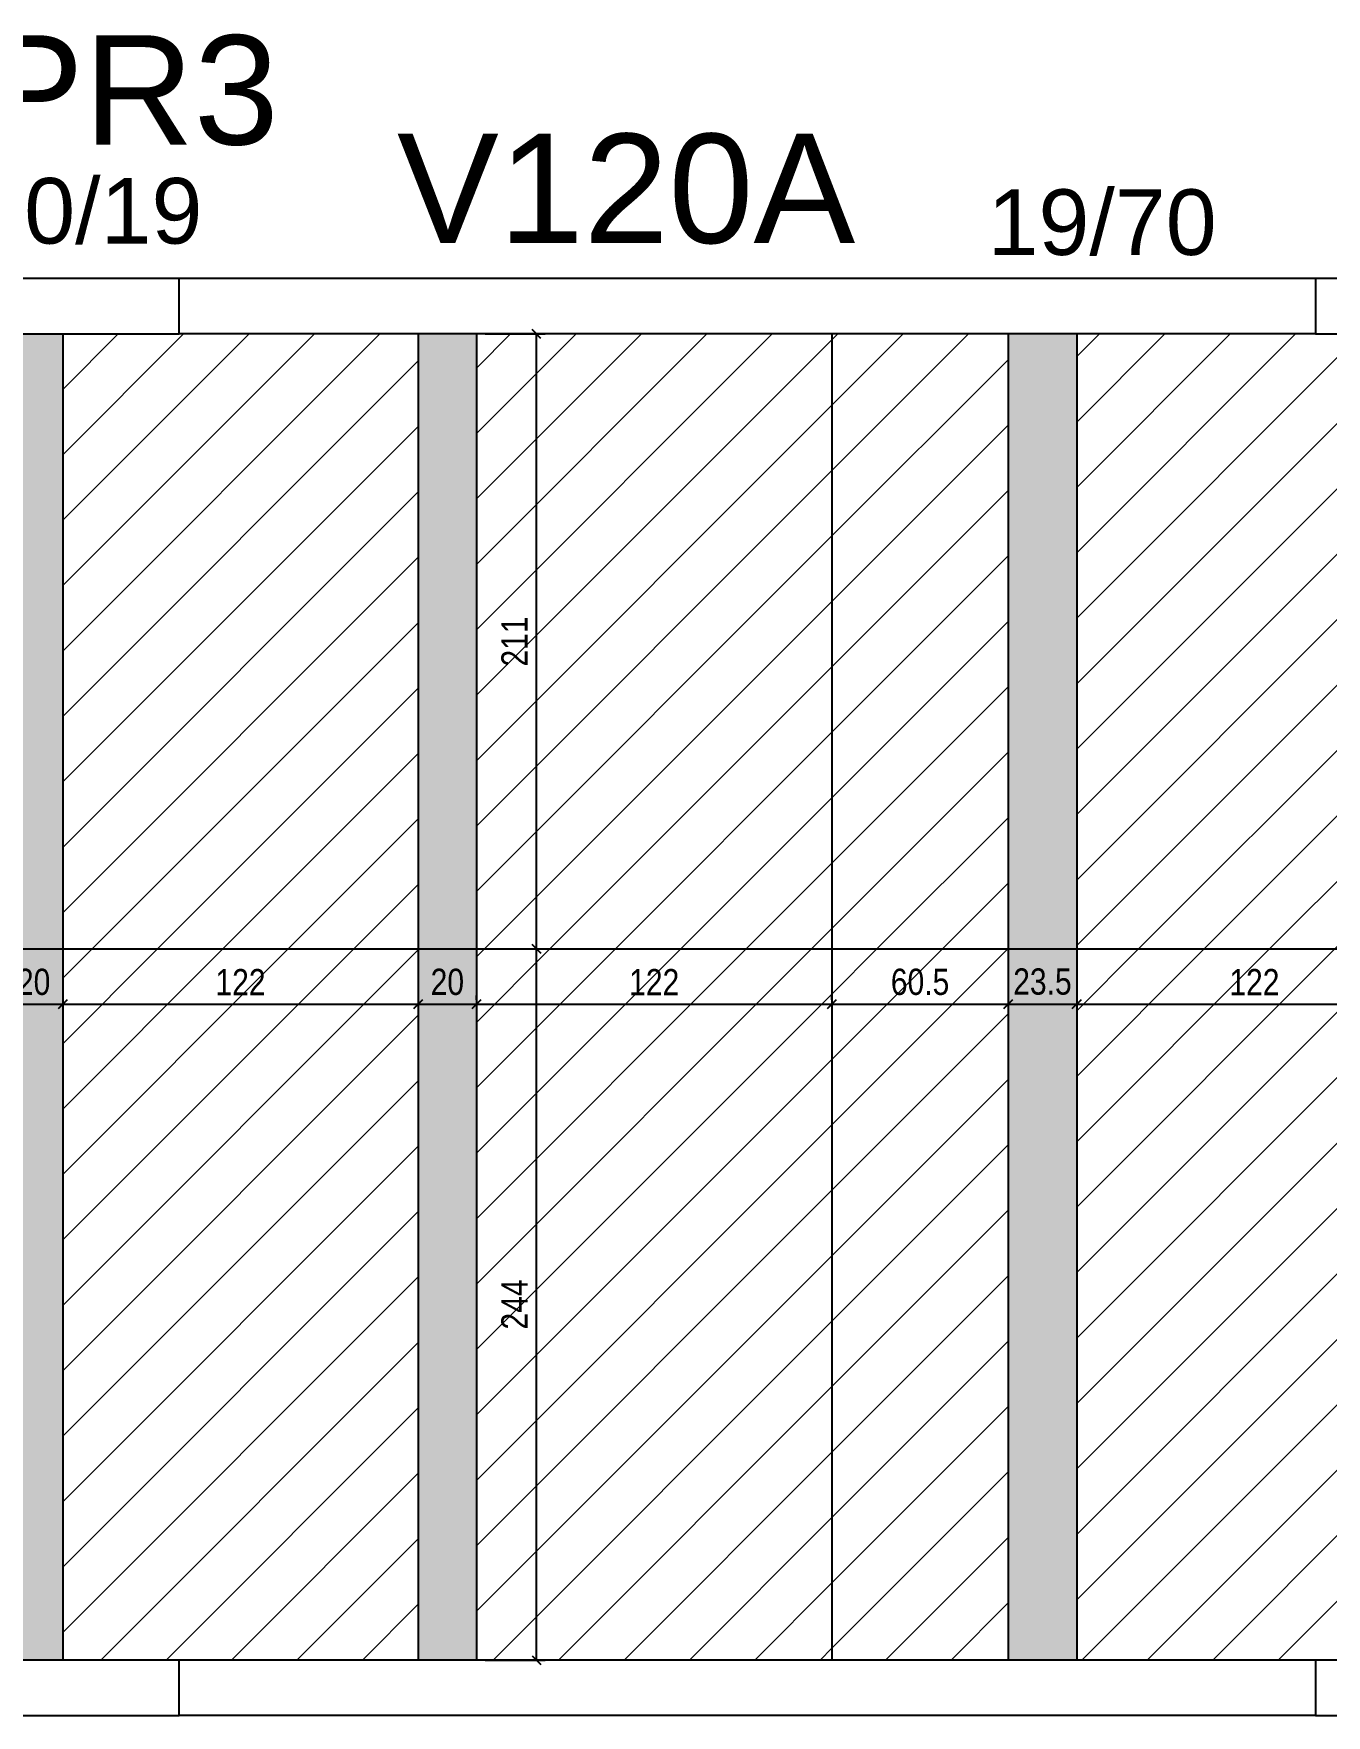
# Model space of a CAD drawing. Extents: x 1137 to 6709, y 1202 to 4823.
# Drawn here: x 3565 to 4008, y 2471 to 3048 of the extents above; entities that cross this region are included whole.
import ezdxf

# ---------------------------------------------------------------- set-up
doc = ezdxf.new("R2010")
doc.units = 0
for name, color, linetype in [('216', 7, 'Continuous'), ('220', 4, 'Continuous'), ('Painéis', 200, 'Continuous'), ('Pilares', 5, 'Continuous'), ('VIGA', 3, 'Continuous')]:
    doc.layers.add(name, color=color, linetype=linetype)
doc.layers.add('Hachura', color=251, linetype='Continuous', lineweight=9)
doc.layers.add('REAPROVEITAMENTO', color=251, linetype='Continuous', lineweight=9)
doc.styles.add('COTA TECNICA-50', font='techl___.ttf', dxfattribs={"height": 9})
doc.styles.get("Standard").update_dxf_attribs({"font": 'arial.ttf'})
doc.dimstyles.new('COTA PAINEL-50', dxfattribs={"dimtxt": 9, "dimasz": 3, "dimexe": 3, "dimexo": 3, "dimgap": 3, "dimtad": 1, "dimdec": 1, "dimzin": 12, "dimdsep": 46, "dimtxsty": 'COTA TECNICA-50', "dimblk1": 'OBLIQUE', "dimblk2": 'OBLIQUE', "dimsah": 1, "dimcen": 0.9, "dimclrd": 4, "dimclre": 4, "dimclrt": 240, "dimadec": 1, "dimazin": 3, "dimtfac": 1, "dimtdec": 1, "dimtmove": 0, "dimatfit": 3, "dimfxl": 1, "dimtolj": 1, "dimtzin": 12, "dimarcsym": 0})
pattern_1 = [(45, (3784.961, 2889.085), (-11.2253, 11.2253), [])]

# ---------------------------------------------------------------- blocks, each defined once
blk = doc.blocks.new('_Oblique')
at = {"color": 0, "linetype": 'ByBlock', "lineweight": -2}
blk.add_line((-0.5, -0.5), (0.5, 0.5), dxfattribs=at)
blk = doc.blocks.new('*D16')
at = {"color": 4, "lineweight": -2, "transparency": 16777216}
blk.add_line((3554.69, 2714.83), (3574.69, 2714.83), dxfattribs=at)
at = {"layer": 'Defpoints', "color": 0, "transparency": 16777216}
for p in [(3554.69, 2714.83), (3574.69, 2714.83), (3574.69, 2714.83)]:
    blk.add_point(p, dxfattribs=at)
at = {"color": 4, "lineweight": -2, "transparency": 16777216, "xscale": 3, "yscale": 3, "zscale": 3, "rotation": 180}
blk.add_blockref('_Oblique', (3554.69, 2714.83), dxfattribs=at)
at = {"color": 4, "lineweight": -2, "transparency": 16777216, "xscale": 3, "yscale": 3, "zscale": 3}
blk.add_blockref('_Oblique', (3574.69, 2714.83), dxfattribs=at)
at = {"color": 240, "transparency": 16777216, "insert": (3564.69, 2722.42), "char_height": 9, "attachment_point": 5, "style": 'COTA TECNICA-50'}
blk.add_mtext('\\A1;20', dxfattribs=at)
blk = doc.blocks.new('*D17')
at = {"color": 4, "lineweight": -2, "transparency": 16777216}
blk.add_line((3574.69, 2714.83), (3696.69, 2714.83), dxfattribs=at)
at = {"layer": 'Defpoints', "color": 0, "transparency": 16777216}
for p in [(3574.69, 2714.83), (3696.69, 2714.83), (3696.69, 2714.83)]:
    blk.add_point(p, dxfattribs=at)
at = {"color": 4, "lineweight": -2, "transparency": 16777216, "xscale": 3, "yscale": 3, "zscale": 3, "rotation": 180}
blk.add_blockref('_Oblique', (3574.69, 2714.83), dxfattribs=at)
at = {"color": 4, "lineweight": -2, "transparency": 16777216, "xscale": 3, "yscale": 3, "zscale": 3}
blk.add_blockref('_Oblique', (3696.69, 2714.83), dxfattribs=at)
at = {"color": 240, "transparency": 16777216, "insert": (3635.69, 2722.38), "char_height": 9, "attachment_point": 5, "style": 'COTA TECNICA-50'}
blk.add_mtext('\\A1;122', dxfattribs=at)
blk = doc.blocks.new('*D18')
at = {"color": 4, "lineweight": -2, "transparency": 16777216}
for p, q in [((3696.69, 2714.83), (3716.69, 2714.83)), ((3716.69, 2716.33), (3716.69, 2717.83))]:
    blk.add_line(p, q, dxfattribs=at)
at = {"layer": 'Defpoints', "color": 0, "transparency": 16777216}
for p in [(3696.69, 2714.83), (3716.69, 2714.83), (3716.69, 2713.33)]:
    blk.add_point(p, dxfattribs=at)
at = {"color": 4, "lineweight": -2, "transparency": 16777216, "xscale": 3, "yscale": 3, "zscale": 3, "rotation": 180}
blk.add_blockref('_Oblique', (3696.69, 2714.83), dxfattribs=at)
at = {"color": 4, "lineweight": -2, "transparency": 16777216, "xscale": 3, "yscale": 3, "zscale": 3}
blk.add_blockref('_Oblique', (3716.69, 2714.83), dxfattribs=at)
at = {"color": 240, "transparency": 16777216, "insert": (3706.69, 2722.42), "char_height": 9, "attachment_point": 5, "style": 'COTA TECNICA-50'}
blk.add_mtext('\\A1;20', dxfattribs=at)
blk = doc.blocks.new('*D19')
at = {"color": 4, "lineweight": -2, "transparency": 16777216}
for p, q in [((3716.69, 2716.33), (3716.69, 2717.83)), ((3716.69, 2714.83), (3838.69, 2714.83)), ((3838.69, 2716.33), (3838.69, 2717.83))]:
    blk.add_line(p, q, dxfattribs=at)
at = {"layer": 'Defpoints', "color": 0, "transparency": 16777216}
for p in [(3716.69, 2713.33), (3838.69, 2714.83), (3838.69, 2713.33)]:
    blk.add_point(p, dxfattribs=at)
at = {"color": 4, "lineweight": -2, "transparency": 16777216, "xscale": 3, "yscale": 3, "zscale": 3, "rotation": 180}
blk.add_blockref('_Oblique', (3716.69, 2714.83), dxfattribs=at)
at = {"color": 4, "lineweight": -2, "transparency": 16777216, "xscale": 3, "yscale": 3, "zscale": 3}
blk.add_blockref('_Oblique', (3838.69, 2714.83), dxfattribs=at)
at = {"color": 240, "transparency": 16777216, "insert": (3777.69, 2722.38), "char_height": 9, "attachment_point": 5, "style": 'COTA TECNICA-50'}
blk.add_mtext('\\A1;122', dxfattribs=at)
blk = doc.blocks.new('*D20')
at = {"color": 4, "lineweight": -2, "transparency": 16777216}
for p, q in [((3838.69, 2716.33), (3838.69, 2717.83)), ((3838.69, 2714.83), (3899.19, 2714.83))]:
    blk.add_line(p, q, dxfattribs=at)
at = {"layer": 'Defpoints', "color": 0, "transparency": 16777216}
for p in [(3838.69, 2713.33), (3899.19, 2714.83), (3899.19, 2714.83)]:
    blk.add_point(p, dxfattribs=at)
at = {"color": 4, "lineweight": -2, "transparency": 16777216, "xscale": 3, "yscale": 3, "zscale": 3, "rotation": 180}
blk.add_blockref('_Oblique', (3838.69, 2714.83), dxfattribs=at)
at = {"color": 4, "lineweight": -2, "transparency": 16777216, "xscale": 3, "yscale": 3, "zscale": 3}
blk.add_blockref('_Oblique', (3899.19, 2714.83), dxfattribs=at)
at = {"color": 240, "transparency": 16777216, "insert": (3868.94, 2722.43), "char_height": 9, "attachment_point": 5, "style": 'COTA TECNICA-50'}
blk.add_mtext('\\A1;60.5', dxfattribs=at)
blk = doc.blocks.new('*D21')
at = {"color": 4, "lineweight": -2, "transparency": 16777216}
blk.add_line((3899.19, 2714.83), (3922.69, 2714.83), dxfattribs=at)
at = {"layer": 'Defpoints', "color": 0, "transparency": 16777216}
for p in [(3899.19, 2714.83), (3922.69, 2714.83), (3922.69, 2714.83)]:
    blk.add_point(p, dxfattribs=at)
at = {"color": 4, "lineweight": -2, "transparency": 16777216, "xscale": 3, "yscale": 3, "zscale": 3, "rotation": 180}
blk.add_blockref('_Oblique', (3899.19, 2714.83), dxfattribs=at)
at = {"color": 4, "lineweight": -2, "transparency": 16777216, "xscale": 3, "yscale": 3, "zscale": 3}
blk.add_blockref('_Oblique', (3922.69, 2714.83), dxfattribs=at)
at = {"color": 240, "transparency": 16777216, "insert": (3910.94, 2722.53), "char_height": 9, "attachment_point": 5, "style": 'COTA TECNICA-50'}
blk.add_mtext('\\A1;23.5', dxfattribs=at)
blk = doc.blocks.new('*D22')
at = {"color": 4, "lineweight": -2, "transparency": 16777216}
blk.add_line((3922.69, 2714.83), (4044.69, 2714.83), dxfattribs=at)
at = {"layer": 'Defpoints', "color": 0, "transparency": 16777216}
for p in [(3922.69, 2714.83), (4044.69, 2714.83), (4044.69, 2714.83)]:
    blk.add_point(p, dxfattribs=at)
at = {"color": 4, "lineweight": -2, "transparency": 16777216, "xscale": 3, "yscale": 3, "zscale": 3, "rotation": 180}
blk.add_blockref('_Oblique', (3922.69, 2714.83), dxfattribs=at)
at = {"color": 4, "lineweight": -2, "transparency": 16777216, "xscale": 3, "yscale": 3, "zscale": 3}
blk.add_blockref('_Oblique', (4044.69, 2714.83), dxfattribs=at)
at = {"color": 240, "transparency": 16777216, "insert": (3983.69, 2722.38), "char_height": 9, "attachment_point": 5, "style": 'COTA TECNICA-50'}
blk.add_mtext('\\A1;122', dxfattribs=at)
blk = doc.blocks.new('*D41')
at = {"color": 4, "lineweight": -2, "transparency": 16777216}
for p, q in [((3719.69, 2733.77), (3740.29, 2733.77)), ((3737.29, 2489.77), (3737.29, 2733.77)), ((3719.69, 2489.77), (3740.29, 2489.77))]:
    blk.add_line(p, q, dxfattribs=at)
at = {"layer": 'Defpoints', "color": 0, "transparency": 16777216}
for p in [(3716.69, 2733.77), (3737.29, 2733.77), (3716.69, 2489.77)]:
    blk.add_point(p, dxfattribs=at)
at = {"color": 4, "lineweight": -2, "transparency": 16777216, "xscale": 3, "yscale": 3, "zscale": 3}
for p, rotation in [((3737.29, 2733.77), 90), ((3737.29, 2489.77), 270)]:
    blk.add_blockref('_Oblique', p, dxfattribs=dict(at, rotation=rotation))
at = {"color": 240, "transparency": 16777216, "insert": (3729.72, 2611.77), "char_height": 9, "attachment_point": 5, "rotation": 90, "style": 'COTA TECNICA-50'}
blk.add_mtext('\\A1;244', dxfattribs=at)
blk = doc.blocks.new('*D42')
at = {"color": 4, "lineweight": -2, "transparency": 16777216}
for p, q in [((3719.69, 2944.77), (3740.29, 2944.77)), ((3737.29, 2733.77), (3737.29, 2944.77)), ((3719.69, 2733.77), (3740.29, 2733.77))]:
    blk.add_line(p, q, dxfattribs=at)
at = {"layer": 'Defpoints', "color": 0, "transparency": 16777216}
for p in [(3716.69, 2944.77), (3737.29, 2944.77), (3716.69, 2733.77)]:
    blk.add_point(p, dxfattribs=at)
at = {"color": 4, "lineweight": -2, "transparency": 16777216, "xscale": 3, "yscale": 3, "zscale": 3}
for p, rotation in [((3737.29, 2944.77), 90), ((3737.29, 2733.77), 270)]:
    blk.add_blockref('_Oblique', p, dxfattribs=dict(at, rotation=rotation))
at = {"color": 240, "transparency": 16777216, "insert": (3729.73, 2839.27), "char_height": 9, "attachment_point": 5, "rotation": 90, "style": 'COTA TECNICA-50'}
blk.add_mtext('\\A1;211', dxfattribs=at)

msp = doc.modelspace()

# ---------------------------------------------------------------- hatches: boundary and pattern name
at = {"layer": 'Hachura', "linetype": 'ByBlock'}
h = msp.add_hatch(color=256, dxfattribs=at)
h.dxf.hatch_style = 1
h.paths.add_polyline_path([(3574.69, 2944.77), (3554.69, 2944.77), (3554.69, 2700.75), (3574.69, 2700.75)])
h = msp.add_hatch(color=256, dxfattribs=at)
h.dxf.hatch_style = 1
h.paths.add_polyline_path([(3696.69, 2700.76), (3716.69, 2700.76), (3716.69, 2944.77), (3696.69, 2944.77)])
h = msp.add_hatch(color=256, dxfattribs=at)
h.dxf.hatch_style = 1
h.paths.add_polyline_path([(3899.19, 2700.77), (3922.69, 2700.77), (3922.69, 2944.77), (3899.19, 2944.77)])
h = msp.add_hatch(color=256, dxfattribs=at)
h.dxf.hatch_style = 1
h.paths.add_polyline_path([(3554.69, 2489.77), (3574.69, 2489.77), (3574.69, 2700.75), (3554.69, 2700.75)])
h = msp.add_hatch(color=256, dxfattribs=at)
h.dxf.hatch_style = 1
h.paths.add_polyline_path([(3716.69, 2700.76), (3696.69, 2700.76), (3696.69, 2489.76), (3716.69, 2489.76)])
h = msp.add_hatch(color=256, dxfattribs=at)
h.dxf.hatch_style = 1
h.paths.add_polyline_path([(3922.69, 2700.77), (3899.19, 2700.77), (3899.19, 2489.77), (3922.69, 2489.77)])
at = {"layer": 'REAPROVEITAMENTO', "linetype": 'ByBlock'}
h = msp.add_hatch(dxfattribs=at)
h.set_pattern_fill('ANSI31', color=256, scale=5, style=2)
h.set_pattern_definition(pattern_1)
h.paths.add_polyline_path([(3696.69, 2944.79), (3614.69, 2944.79), (3574.69, 2944.79), (3574.69, 2733.77), (3696.69, 2733.77)])
h = msp.add_hatch(dxfattribs=at)
h.set_pattern_fill('ANSI31', color=256, scale=5, style=2)
h.set_pattern_definition(pattern_1)
h.paths.add_polyline_path([(3838.69, 2944.79), (3716.69, 2944.79), (3716.69, 2733.77), (3838.69, 2733.77)])
h = msp.add_hatch(dxfattribs=at)
h.set_pattern_fill('ANSI31', color=256, scale=5, style=2)
h.set_pattern_definition(pattern_1)
h.paths.add_polyline_path([(3899.19, 2944.79), (3838.69, 2944.79), (3838.69, 2733.77), (3899.19, 2733.77)])
h = msp.add_hatch(dxfattribs=at)
h.set_pattern_fill('ANSI31', color=256, scale=5, style=2)
h.set_pattern_definition(pattern_1)
h.paths.add_polyline_path([(4044.69, 2944.79), (4004.69, 2944.79), (3922.69, 2944.79), (3922.69, 2733.77), (4044.69, 2733.77)])
h = msp.add_hatch(dxfattribs=at)
h.set_pattern_fill('ANSI31', color=256, scale=5, style=2)
h.set_pattern_definition(pattern_1)
h.paths.add_polyline_path([(3696.69, 2733.77), (3574.69, 2733.77), (3574.69, 2489.79), (3614.69, 2489.79), (3696.69, 2489.79)])
h = msp.add_hatch(dxfattribs=at)
h.set_pattern_fill('ANSI31', color=256, scale=5, style=2)
h.set_pattern_definition(pattern_1)
h.paths.add_polyline_path([(3838.69, 2733.77), (3716.69, 2733.77), (3716.69, 2489.78), (3838.69, 2489.79)])
h = msp.add_hatch(dxfattribs=at)
h.set_pattern_fill('ANSI31', color=256, scale=5, style=2)
h.set_pattern_definition(pattern_1)
h.paths.add_polyline_path([(3899.19, 2733.77), (3838.69, 2733.77), (3838.69, 2489.79), (3899.19, 2489.79)])
h = msp.add_hatch(dxfattribs=at)
h.set_pattern_fill('ANSI31', color=256, scale=5, style=2)
h.set_pattern_definition(pattern_1)
h.paths.add_polyline_path([(4044.69, 2733.77), (3922.69, 2733.77), (3922.69, 2489.79), (4004.69, 2489.79), (4044.69, 2489.79)])

# ---------------------------------------------------------------- linework, layer by layer
at = {"layer": 'Painéis', "linetype": 'ByBlock'}
for p, q in [((3574.69, 2944.77), (3574.69, 2489.77)), ((3696.69, 2944.77), (3696.69, 2489.77)), ((3716.69, 2944.77), (3716.69, 2489.77)), ((3838.69, 2944.77), (3838.69, 2489.77)), ((3899.19, 2944.77), (3899.19, 2489.77)), ((3922.69, 2944.77), (3922.69, 2489.77)), ((3132.69, 2733.77), (4486.69, 2733.77))]:
    msp.add_line(p, q, dxfattribs=at)
at = {"layer": 'Pilares'}
for points in [[(3554.69, 2944.79), (3614.69, 2944.79), (3614.69, 2963.79), (3554.69, 2963.79), (3554.69, 2944.79)], [(4004.69, 2944.79), (4064.69, 2944.79), (4064.69, 2963.79), (4004.69, 2963.79), (4004.69, 2944.79)], [(3554.69, 2470.79), (3614.69, 2470.79), (3614.69, 2489.79), (3554.69, 2489.79), (3554.69, 2470.79)], [(4004.69, 2470.79), (4064.69, 2470.79), (4064.69, 2489.79), (4004.69, 2489.79), (4004.69, 2470.79)]]:
    msp.add_lwpolyline(points, dxfattribs=at)
at = {"layer": 'VIGA'}
for p, q in [((4004.69, 2963.79), (3614.69, 2963.77)), ((4004.69, 2944.79), (3614.69, 2944.79)), ((4004.69, 2489.79), (3614.69, 2489.77)), ((4004.69, 2470.79), (3614.69, 2470.79))]:
    msp.add_line(p, q, dxfattribs=at)

# ---------------------------------------------------------------- texts
at = {"layer": '216'}
for s, p in [('60/19', (3543.98, 2975.79)), ('19/70', (3892.1, 2971.89))]:
    msp.add_text(s, height=22.5, dxfattribs=at).set_placement(p)
at = {"layer": '220'}
for s, p in [('PR3', (3546.94, 3009.77)), ('V120A', (3689.41, 2975.98))]:
    msp.add_text(s, height=37.5, dxfattribs=at).set_placement(p)

# ---------------------------------------------------------------- dimensions: what is measured, and where the dimension line sits
dim = msp.add_linear_dim(base=(3737.29, 2944.77), p1=(3716.69, 2733.77), p2=(3716.69, 2944.77), angle=90, dimstyle='COTA PAINEL-50', override={"dimtmove": 1})
dim.commit()
dim.dimension.update_dxf_attribs({"geometry": '*D42', "text_midpoint": (3729.73, 2839.27)})
dim = msp.add_linear_dim(base=(3737.29, 2733.77), p1=(3716.69, 2489.77), p2=(3716.69, 2733.77), angle=90, dimstyle='COTA PAINEL-50')
dim.commit()
dim.dimension.update_dxf_attribs({"geometry": '*D41', "text_midpoint": (3729.72, 2611.77)})
for base, p1, p2, picture, middle in [((3574.69, 2714.83), (3554.69, 2714.83), (3574.69, 2714.83), '*D16', (3564.69, 2722.42)), ((3696.69, 2714.83), (3574.69, 2714.83), (3696.69, 2714.83), '*D17', (3635.69, 2722.38)), ((3716.69, 2714.83), (3696.69, 2714.83), (3716.69, 2713.33), '*D18', (3706.69, 2722.42)), ((3838.69, 2714.83), (3716.69, 2713.33), (3838.69, 2713.33), '*D19', (3777.69, 2722.38)), ((3899.19, 2714.83), (3838.69, 2713.33), (3899.19, 2714.83), '*D20', (3868.94, 2722.43)), ((4044.69, 2714.83), (3922.69, 2714.83), (4044.69, 2714.83), '*D22', (3983.69, 2722.38))]:
    dim = msp.add_linear_dim(base=base, p1=p1, p2=p2, dimstyle='COTA PAINEL-50', override={"dimtmove": 1})
    dim.commit()
    dim.dimension.update_dxf_attribs({"geometry": picture, "text_midpoint": middle})
dim = msp.add_linear_dim(base=(3922.69, 2714.83), p1=(3899.19, 2714.83), p2=(3922.69, 2714.83), dimstyle='COTA PAINEL-50', override={"dimtmove": 1})
dim.commit()
dim.dimension.update_dxf_attribs({"geometry": '*D21', "text_midpoint": (3910.94, 2714.83), "dimtype": 160})

doc.saveas('drawing.dxf')
